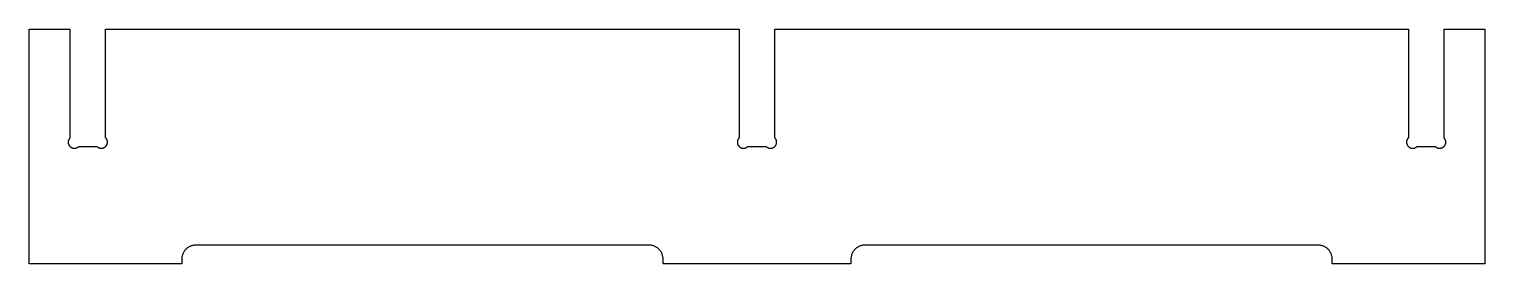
# Model space of a CAD drawing. Header units: inches. Extents: x 0 to 31, y 0 to 5.
import ezdxf

# ---------------------------------------------------------------- set-up
doc = ezdxf.new("R2010")
doc.units = ezdxf.units.IN
doc.header["$MEASUREMENT"] = 0
doc.layers.add('CUT_OUTSIDE', color=1, linetype='Continuous')

msp = doc.modelspace()

# ---------------------------------------------------------------- linework, layer by layer
at = {"layer": 'CUT_OUTSIDE'}
msp.add_lwpolyline([(31, 0), (27.75, 0), (27.75, 0.1), (27.7496, 0.1147), (27.7486, 0.1294), (27.7468, 0.144), (27.7442, 0.1585), (27.741, 0.1729), (27.7371, 0.1871), (27.7325, 0.2011), (27.7272, 0.2148), (27.7212, 0.2283), (27.7146, 0.2414), (27.7073, 0.2542), (27.6994, 0.2667), (27.691, 0.2787), (27.6819, 0.2903), (27.6723, 0.3015), (27.6621, 0.3121), (27.6515, 0.3223), (27.6403, 0.3319), (27.6287, 0.341), (27.6167, 0.3494), (27.6042, 0.3573), (27.5914, 0.3646), (27.5783, 0.3712), (27.5648, 0.3772), (27.5511, 0.3825), (27.5371, 0.3871), (27.5229, 0.391), (27.5085, 0.3942), (27.494, 0.3968), (27.4794, 0.3986), (27.4647, 0.3996), (27.45, 0.4), (17.8, 0.4), (17.7853, 0.3996), (17.7706, 0.3986), (17.756, 0.3968), (17.7415, 0.3942), (17.7271, 0.391), (17.7129, 0.3871), (17.6989, 0.3825), (17.6852, 0.3772), (17.6717, 0.3712), (17.6586, 0.3646), (17.6458, 0.3573), (17.6333, 0.3494), (17.6213, 0.341), (17.6097, 0.3319), (17.5985, 0.3223), (17.5879, 0.3121), (17.5777, 0.3015), (17.5681, 0.2903), (17.559, 0.2787), (17.5506, 0.2667), (17.5427, 0.2542), (17.5354, 0.2414), (17.5288, 0.2283), (17.5228, 0.2148), (17.5175, 0.2011), (17.5129, 0.1871), (17.509, 0.1729), (17.5058, 0.1585), (17.5032, 0.144), (17.5014, 0.1294), (17.5004, 0.1147), (17.5, 0.1), (17.5, 0), (13.5, 0), (13.5, 0.1), (13.4996, 0.1147), (13.4986, 0.1294), (13.4968, 0.144), (13.4942, 0.1585), (13.491, 0.1729), (13.4871, 0.1871), (13.4825, 0.2011), (13.4772, 0.2148), (13.4712, 0.2283), (13.4646, 0.2414), (13.4573, 0.2542), (13.4494, 0.2667), (13.441, 0.2787), (13.4319, 0.2903), (13.4223, 0.3015), (13.4121, 0.3121), (13.4015, 0.3223), (13.3903, 0.3319), (13.3787, 0.341), (13.3667, 0.3494), (13.3542, 0.3573), (13.3414, 0.3646), (13.3283, 0.3712), (13.3148, 0.3772), (13.3011, 0.3825), (13.2871, 0.3871), (13.2729, 0.391), (13.2585, 0.3942), (13.244, 0.3968), (13.2294, 0.3986), (13.2147, 0.3996), (13.2, 0.4), (3.55, 0.4), (3.5353, 0.3996), (3.5206, 0.3986), (3.506, 0.3968), (3.4915, 0.3942), (3.4771, 0.391), (3.4629, 0.3871), (3.4489, 0.3825), (3.4352, 0.3772), (3.4217, 0.3712), (3.4086, 0.3646), (3.3958, 0.3573), (3.3833, 0.3494), (3.3713, 0.341), (3.3597, 0.3319), (3.3485, 0.3223), (3.3379, 0.3121), (3.3277, 0.3015), (3.3181, 0.2903), (3.309, 0.2787), (3.3006, 0.2667), (3.2927, 0.2542), (3.2854, 0.2414), (3.2788, 0.2283), (3.2728, 0.2148), (3.2675, 0.2011), (3.2629, 0.1871), (3.259, 0.1729), (3.2558, 0.1585), (3.2532, 0.144), (3.2514, 0.1294), (3.2504, 0.1147), (3.25, 0.1), (3.25, 0), (0, 0), (0, 5), (0.8705, 5), (0.8705, 2.6838), (0.8661, 2.6792), (0.8619, 2.6744), (0.858, 2.6694), (0.8543, 2.6641), (0.8509, 2.6588), (0.8478, 2.6532), (0.8449, 2.6475), (0.8423, 2.6417), (0.84, 2.6357), (0.838, 2.6297), (0.8363, 2.6235), (0.8349, 2.6173), (0.8338, 2.611), (0.833, 2.6047), (0.8326, 2.5983), (0.8324, 2.5919), (0.8326, 2.5855), (0.833, 2.5792), (0.8338, 2.5728), (0.8349, 2.5666), (0.8363, 2.5603), (0.838, 2.5542), (0.84, 2.5481), (0.8423, 2.5422), (0.8449, 2.5363), (0.8478, 2.5306), (0.8509, 2.5251), (0.8543, 2.5197), (0.858, 2.5145), (0.8619, 2.5095), (0.8661, 2.5046), (0.8705, 2.5), (0.8751, 2.4956), (0.88, 2.4914), (0.885, 2.4875), (0.8902, 2.4838), (0.8956, 2.4804), (0.9011, 2.4773), (0.9068, 2.4744), (0.9127, 2.4718), (0.9186, 2.4695), (0.9247, 2.4675), (0.9308, 2.4658), (0.9371, 2.4644), (0.9433, 2.4633), (0.9497, 2.4625), (0.956, 2.4621), (0.9624, 2.4619), (0.9688, 2.4621), (0.9752, 2.4625), (0.9815, 2.4633), (0.9878, 2.4644), (0.994, 2.4658), (1.0002, 2.4675), (1.0062, 2.4695), (1.0122, 2.4718), (1.018, 2.4744), (1.0237, 2.4773), (1.0293, 2.4804), (1.0346, 2.4838), (1.0399, 2.4875), (1.0449, 2.4914), (1.0497, 2.4956), (1.0543, 2.5), (1.4457, 2.5), (1.4503, 2.4956), (1.4551, 2.4914), (1.4601, 2.4875), (1.4654, 2.4838), (1.4707, 2.4804), (1.4763, 2.4773), (1.482, 2.4744), (1.4878, 2.4718), (1.4938, 2.4695), (1.4998, 2.4675), (1.506, 2.4658), (1.5122, 2.4644), (1.5185, 2.4633), (1.5248, 2.4625), (1.5312, 2.4621), (1.5376, 2.4619), (1.544, 2.4621), (1.5503, 2.4625), (1.5567, 2.4633), (1.5629, 2.4644), (1.5692, 2.4658), (1.5753, 2.4675), (1.5814, 2.4695), (1.5873, 2.4718), (1.5932, 2.4744), (1.5989, 2.4773), (1.6044, 2.4804), (1.6098, 2.4838), (1.615, 2.4875), (1.62, 2.4914), (1.6249, 2.4956), (1.6295, 2.5), (1.6339, 2.5046), (1.6381, 2.5095), (1.642, 2.5145), (1.6457, 2.5197), (1.6491, 2.5251), (1.6522, 2.5306), (1.6551, 2.5363), (1.6577, 2.5422), (1.66, 2.5481), (1.662, 2.5542), (1.6637, 2.5603), (1.6651, 2.5666), (1.6662, 2.5728), (1.667, 2.5792), (1.6674, 2.5855), (1.6676, 2.5919), (1.6674, 2.5983), (1.667, 2.6047), (1.6662, 2.611), (1.6651, 2.6173), (1.6637, 2.6235), (1.662, 2.6297), (1.66, 2.6357), (1.6577, 2.6417), (1.6551, 2.6475), (1.6522, 2.6532), (1.6491, 2.6588), (1.6457, 2.6641), (1.642, 2.6694), (1.6381, 2.6744), (1.6339, 2.6792), (1.6295, 2.6838), (1.6295, 5), (15.1205, 5), (15.1205, 2.6838), (15.1161, 2.6792), (15.1119, 2.6744), (15.108, 2.6694), (15.1043, 2.6641), (15.1009, 2.6588), (15.0978, 2.6532), (15.0949, 2.6475), (15.0923, 2.6417), (15.09, 2.6357), (15.088, 2.6297), (15.0863, 2.6235), (15.0849, 2.6173), (15.0838, 2.611), (15.083, 2.6047), (15.0826, 2.5983), (15.0824, 2.5919), (15.0826, 2.5855), (15.083, 2.5792), (15.0838, 2.5728), (15.0849, 2.5666), (15.0863, 2.5603), (15.088, 2.5542), (15.09, 2.5481), (15.0923, 2.5422), (15.0949, 2.5363), (15.0978, 2.5306), (15.1009, 2.5251), (15.1043, 2.5197), (15.108, 2.5145), (15.1119, 2.5095), (15.1161, 2.5046), (15.1205, 2.5), (15.1251, 2.4956), (15.13, 2.4914), (15.135, 2.4875), (15.1402, 2.4838), (15.1456, 2.4804), (15.1511, 2.4773), (15.1568, 2.4744), (15.1627, 2.4718), (15.1686, 2.4695), (15.1747, 2.4675), (15.1808, 2.4658), (15.1871, 2.4644), (15.1933, 2.4633), (15.1997, 2.4625), (15.206, 2.4621), (15.2124, 2.4619), (15.2188, 2.4621), (15.2252, 2.4625), (15.2315, 2.4633), (15.2378, 2.4644), (15.244, 2.4658), (15.2502, 2.4675), (15.2562, 2.4695), (15.2622, 2.4718), (15.268, 2.4744), (15.2737, 2.4773), (15.2793, 2.4804), (15.2846, 2.4838), (15.2899, 2.4875), (15.2949, 2.4914), (15.2997, 2.4956), (15.3043, 2.5), (15.6957, 2.5), (15.7003, 2.4956), (15.7051, 2.4914), (15.7101, 2.4875), (15.7154, 2.4838), (15.7207, 2.4804), (15.7263, 2.4773), (15.732, 2.4744), (15.7378, 2.4718), (15.7438, 2.4695), (15.7498, 2.4675), (15.756, 2.4658), (15.7622, 2.4644), (15.7685, 2.4633), (15.7748, 2.4625), (15.7812, 2.4621), (15.7876, 2.4619), (15.794, 2.4621), (15.8003, 2.4625), (15.8067, 2.4633), (15.8129, 2.4644), (15.8192, 2.4658), (15.8253, 2.4675), (15.8314, 2.4695), (15.8373, 2.4718), (15.8432, 2.4744), (15.8489, 2.4773), (15.8544, 2.4804), (15.8598, 2.4838), (15.865, 2.4875), (15.87, 2.4914), (15.8749, 2.4956), (15.8795, 2.5), (15.8839, 2.5046), (15.8881, 2.5095), (15.892, 2.5145), (15.8957, 2.5197), (15.8991, 2.5251), (15.9022, 2.5306), (15.9051, 2.5363), (15.9077, 2.5422), (15.91, 2.5481), (15.912, 2.5542), (15.9137, 2.5603), (15.9151, 2.5666), (15.9162, 2.5728), (15.917, 2.5792), (15.9174, 2.5855), (15.9176, 2.5919), (15.9174, 2.5983), (15.917, 2.6047), (15.9162, 2.611), (15.9151, 2.6173), (15.9137, 2.6235), (15.912, 2.6297), (15.91, 2.6357), (15.9077, 2.6417), (15.9051, 2.6475), (15.9022, 2.6532), (15.8991, 2.6588), (15.8957, 2.6641), (15.892, 2.6694), (15.8881, 2.6744), (15.8839, 2.6792), (15.8795, 2.6838), (15.8795, 5), (29.3705, 5), (29.3705, 2.6838), (29.3661, 2.6792), (29.3619, 2.6744), (29.358, 2.6694), (29.3543, 2.6641), (29.3509, 2.6588), (29.3478, 2.6532), (29.3449, 2.6475), (29.3423, 2.6417), (29.34, 2.6357), (29.338, 2.6297), (29.3363, 2.6235), (29.3349, 2.6173), (29.3338, 2.611), (29.333, 2.6047), (29.3326, 2.5983), (29.3324, 2.5919), (29.3326, 2.5855), (29.333, 2.5792), (29.3338, 2.5728), (29.3349, 2.5666), (29.3363, 2.5603), (29.338, 2.5542), (29.34, 2.5481), (29.3423, 2.5422), (29.3449, 2.5363), (29.3478, 2.5306), (29.3509, 2.5251), (29.3543, 2.5197), (29.358, 2.5145), (29.3619, 2.5095), (29.3661, 2.5046), (29.3705, 2.5), (29.3751, 2.4956), (29.38, 2.4914), (29.385, 2.4875), (29.3902, 2.4838), (29.3956, 2.4804), (29.4011, 2.4773), (29.4068, 2.4744), (29.4127, 2.4718), (29.4186, 2.4695), (29.4247, 2.4675), (29.4308, 2.4658), (29.4371, 2.4644), (29.4433, 2.4633), (29.4497, 2.4625), (29.456, 2.4621), (29.4624, 2.4619), (29.4688, 2.4621), (29.4752, 2.4625), (29.4815, 2.4633), (29.4878, 2.4644), (29.494, 2.4658), (29.5002, 2.4675), (29.5062, 2.4695), (29.5122, 2.4718), (29.518, 2.4744), (29.5237, 2.4773), (29.5293, 2.4804), (29.5346, 2.4838), (29.5399, 2.4875), (29.5449, 2.4914), (29.5497, 2.4956), (29.5543, 2.5), (29.9457, 2.5), (29.9503, 2.4956), (29.9551, 2.4914), (29.9601, 2.4875), (29.9654, 2.4838), (29.9707, 2.4804), (29.9763, 2.4773), (29.982, 2.4744), (29.9878, 2.4718), (29.9938, 2.4695), (29.9998, 2.4675), (30.006, 2.4658), (30.0122, 2.4644), (30.0185, 2.4633), (30.0248, 2.4625), (30.0312, 2.4621), (30.0376, 2.4619), (30.044, 2.4621), (30.0503, 2.4625), (30.0567, 2.4633), (30.0629, 2.4644), (30.0692, 2.4658), (30.0753, 2.4675), (30.0814, 2.4695), (30.0873, 2.4718), (30.0932, 2.4744), (30.0989, 2.4773), (30.1044, 2.4804), (30.1098, 2.4838), (30.115, 2.4875), (30.12, 2.4914), (30.1249, 2.4956), (30.1295, 2.5), (30.1339, 2.5046), (30.1381, 2.5095), (30.142, 2.5145), (30.1457, 2.5197), (30.1491, 2.5251), (30.1522, 2.5306), (30.1551, 2.5363), (30.1577, 2.5422), (30.16, 2.5481), (30.162, 2.5542), (30.1637, 2.5603), (30.1651, 2.5666), (30.1662, 2.5728), (30.167, 2.5792), (30.1674, 2.5855), (30.1676, 2.5919), (30.1674, 2.5983), (30.167, 2.6047), (30.1662, 2.611), (30.1651, 2.6173), (30.1637, 2.6235), (30.162, 2.6297), (30.16, 2.6357), (30.1577, 2.6417), (30.1551, 2.6475), (30.1522, 2.6532), (30.1491, 2.6588), (30.1457, 2.6641), (30.142, 2.6694), (30.1381, 2.6744), (30.1339, 2.6792), (30.1295, 2.6838), (30.1295, 5), (31, 5)], close=True, dxfattribs=at)

doc.saveas('drawing.dxf')
